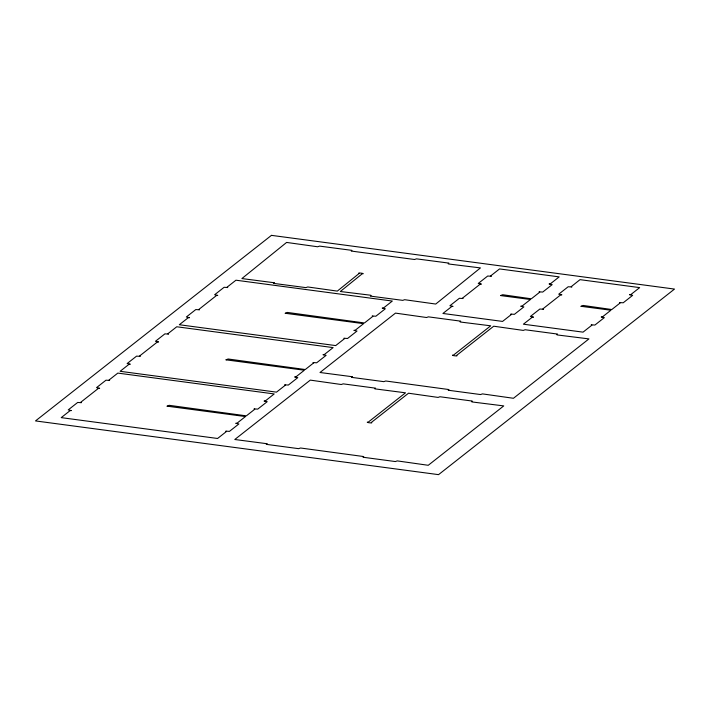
<?xml version="1.0" encoding="UTF-8"?>
<svg xmlns="http://www.w3.org/2000/svg" width="710" height="710" viewBox="0 0 710 710"><rect width="100%" height="100%" fill="white"/><g stroke="black" fill="none" stroke-linecap="round" stroke-linejoin="round"><path stroke-width="1.06" d="M274.184 282.74L273.457 283.361L305.859 287.621L307.758 286.964L337.312 291.109L359.136 273.465C356.402 272.267 366.6 273.714 362.144 273.856L340.312 291.508L370.416 295.2L371.108 295.475L370.38 296.105L402.783 300.365L404.611 299.7L435.736 304.049L480.448 267.91L448.844 264.014L448.152 263.738L448.88 263.108L416.477 258.848L414.569 259.505L351.255 251.056L351.956 250.364L319.553 246.104L317.654 246.769L286.6 242.43L241.888 278.568L274.184 282.74M167.143 406.173L245.465 416.548L237.051 423.178L235.764 423.311L238.897 423.941L229.436 431.387L225.798 431.13L226.446 431.511L217.588 438.478L61.211 417.631L70.068 410.664L71.328 410.566L68.213 409.901L77.683 402.455L81.339 402.685L80.665 402.33L98.379 388.397L99.64 388.299L96.525 387.633L105.994 380.187L109.624 380.436L108.976 380.063L117.833 373.096L274.22 393.943L265.363 400.901L264.076 401.043L267.217 401.674L257.748 409.12L254.091 408.88L254.766 409.244L246.343 415.865L169.202 405.321L167.143 406.155M226.046 359.837L304.377 370.221L295.955 376.841L294.677 376.966L297.81 377.613L288.34 385.06L284.683 384.82L285.358 385.184L276.501 392.142L120.114 371.303L128.971 364.336L130.267 364.186L127.126 363.564L136.586 356.127L140.243 356.358L139.577 356.003L157.292 342.069L158.578 341.909L155.437 341.297L164.906 333.86L168.563 334.09L167.888 333.736L176.746 326.769L333.132 347.607L324.266 354.574L322.988 354.716L326.121 355.346L316.66 362.792L312.995 362.553L313.669 362.908L305.256 369.537L228.105 358.994L226.046 359.837M267.022 443.723L234.788 439.499L310.288 380.116L341.27 384.509L343.187 383.853L375.528 388.166L374.809 388.849L405.517 392.816L368.33 422.059C363.893 422.175 374.037 423.666 371.33 422.459L408.516 393.216L438.07 397.414L439.925 396.748L472.265 401.061L471.52 401.665L472.203 401.966L503.754 405.907L428.245 465.29L397.263 460.897L395.346 461.553L363.005 457.24L363.724 456.557L300.534 448.001L298.608 448.658L266.268 444.345L266.978 443.794M285.251 313.279L363.582 323.662L355.16 330.283L353.899 330.381L357.015 331.046L347.545 338.492L343.915 338.244L344.563 338.617L335.706 345.584L179.319 324.736L188.177 317.778L189.437 317.672L186.331 317.006L195.791 309.56L199.448 309.8L198.844 309.445L216.497 295.502L217.757 295.404L214.642 294.739L224.112 287.293L227.741 287.55L227.093 287.168L235.951 280.202L392.328 301.049L383.471 308.016L382.211 308.113L385.326 308.779L375.856 316.225L372.226 315.977L372.874 316.349L364.461 322.97L287.31 312.427L285.269 313.243M352.222 376.717L319.988 372.493L395.488 313.11L426.541 317.512L428.396 316.846L460.737 321.16L459.982 321.79L460.675 322.065L490.725 325.81L453.539 355.053C449.093 355.169 459.237 356.66 456.53 355.453L493.716 326.209L523.27 330.407L525.125 329.742L557.465 334.055L556.72 334.658L557.403 334.96L588.954 338.901L513.445 398.283L482.472 393.89L480.546 394.547L448.205 390.234L448.924 389.55L385.734 380.995L383.817 381.652L351.468 377.338L352.178 376.788M500.577 295.573L530.441 299.496L522.019 306.116L520.758 306.223L523.873 306.889L514.404 314.335L510.774 314.077L511.422 314.45L502.565 321.417L442.916 313.465L451.773 306.507L453.033 306.4L449.918 305.735L459.379 298.289L463.044 298.528L462.441 298.173L480.084 284.231L481.371 284.08L478.229 283.467L487.699 276.021L491.355 276.261L490.681 275.897L499.538 268.93L559.187 276.882L550.33 283.849L549.07 283.956L552.185 284.621L542.715 292.067L539.085 291.81L539.733 292.183L531.32 298.803L502.707 294.73L500.594 295.537M581.055 306.303L610.919 310.226L602.506 316.846L601.219 316.98L604.352 317.61L594.891 325.056L591.235 324.825L591.9 325.18L583.043 332.147L523.394 324.195L532.251 317.228L533.512 317.13L530.397 316.465L539.866 309.019L543.523 309.258L542.848 308.894L560.563 294.961L561.859 294.81L558.717 294.197L568.178 286.751L571.843 286.991L571.239 286.636L580.026 279.66L639.674 287.612L630.817 294.579L629.53 294.712L632.672 295.342L623.202 302.788L619.528 302.567L620.221 302.913L611.798 309.533L583.114 305.451L581.064 306.285M271.451 235.356L35.5 420.923L438.549 474.644L674.5 289.077L271.451 235.356"/></g></svg>
